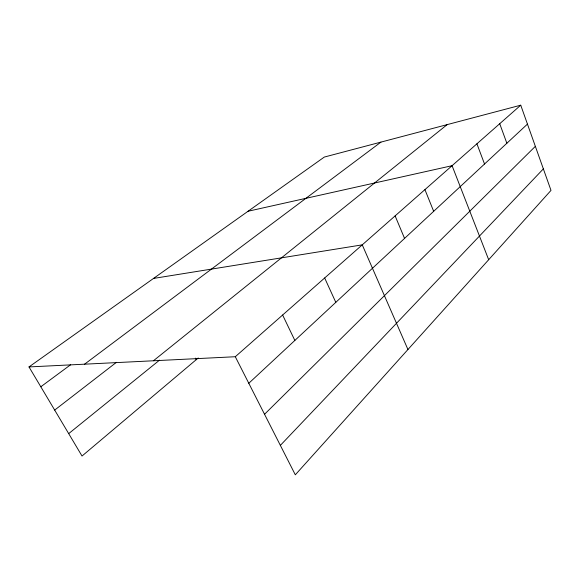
<?xml version="1.0" encoding="UTF-8"?>
<svg xmlns="http://www.w3.org/2000/svg" width="580" height="580" viewBox="0 0 580 580"><rect width="100%" height="100%" fill="white"/><g stroke="black" fill="none" stroke-linecap="round" stroke-linejoin="round"><path stroke-width="0.87" d="M280.357 445.382L543.359 168.881M264.545 414.272L535.354 146.341M248.791 383.278L527.452 124.098M235.299 356.729L520.738 105.19L551 190.392L295.314 474.81L235.299 356.729L29 366.93L82.026 456.032L198.237 357.983M68.686 433.623L159.565 360.115M153.432 360.774L447.165 124.62M54.679 410.082L116.442 362.319M84.571 364.182L380.937 142.114M40.81 386.773L70.629 364.74M29 366.93L324.307 157.064L520.738 105.19M248.081 211.243L452.081 165.699L488.679 259.717M153.533 278.429L362.254 244.854L407.943 349.522M195.366 358.128L196.2 359.709M282.627 315.02L294.85 340.445M324.662 277.98L335.805 302.347M395.125 215.89L404.557 238.409M424.93 189.624L433.673 211.323M476.92 143.811L484.532 164.017M499.721 123.714L506.862 143.245"/></g></svg>
